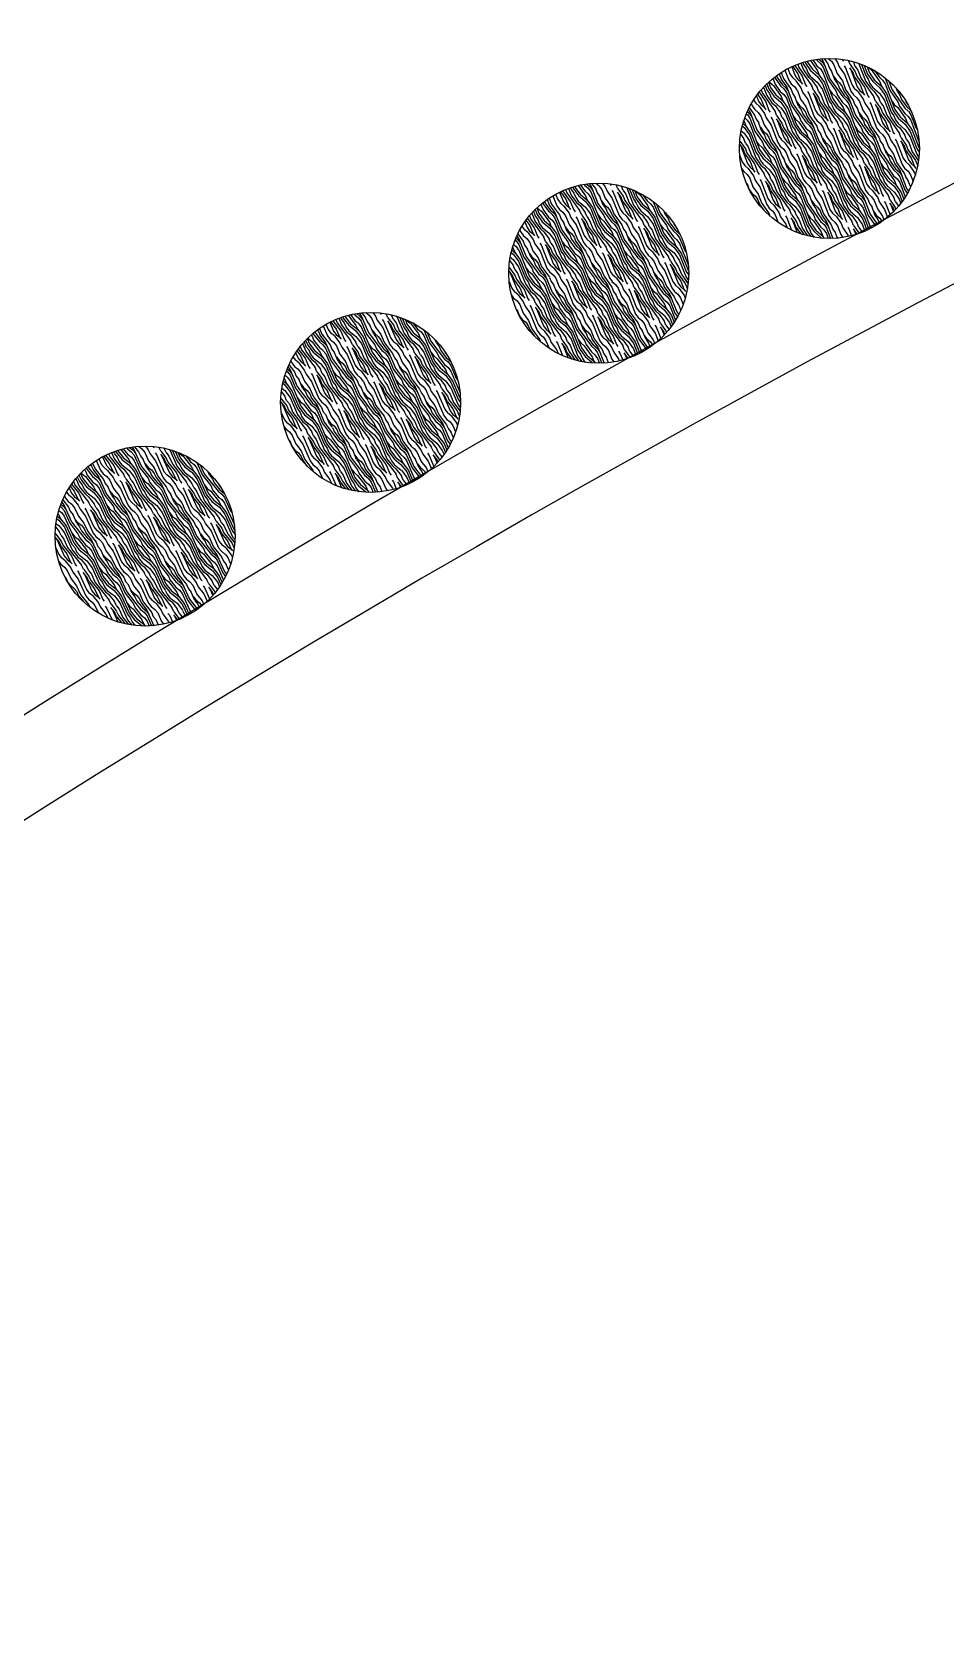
# Model space of a CAD drawing. Extents: x 5924 to 15219, y 2637 to 8140.
# Drawn here: x 7264.1 to 7366.4, y 7825.7 to 8005.5 of the extents above; entities that cross this region are included whole.
import ezdxf

# ---------------------------------------------------------------- set-up
doc = ezdxf.new("R2010")
doc.units = 0
doc.header["$LTSCALE"] = 35
doc.layers.add('HACHURA', color=13, linetype='CONTINUOUS')
doc.layers.add('MOBIL', color=7, linetype='CONTINUOUS')

msp = doc.modelspace()

# ---------------------------------------------------------------- hatches: boundary and pattern name
at = {"layer": 'HACHURA'}
h = msp.add_hatch(dxfattribs=at)
h.set_pattern_fill('MADEIRA', color=256, scale=5, angle=-55.05618, style=0)
h.set_pattern_definition([(304.94382, (-2026.186, 9449.6766), (4.0985703, 2.8638648), [1, -1.5, 0.5, -2]), (304.94382, (-2024.0787, 9446.879), (4.0985703, 2.8638648), [1, -4]), (304.94382, (-2024.16, 9447.4323), (4.0985703, 2.8638648), [0.5, -4.5]), (304.94382, (-2025.633, 9449.758), (4.0985703, 2.8638648), [0.25, -3.5, 0.25, -1]), (304.94382, (-2024.4256, 9448.467), (4.0985703, 2.8638648), [1, -1.5, 0.25, -2.25]), (304.94382, (-2025.039, 9449.563), (4.0985703, 2.8638648), [0.75, -4.25]), (304.94382, (-2024.2206, 9448.61), (4.0985703, 2.8638648), [1.5, -3.5]), (304.94382, (-2024.9773, 9449.911), (4.0985703, 2.8638648), [1, -4]), (304.94382, (-2023.7293, 9448.3433), (4.0985703, 2.8638648), [2.5, -2.5]), (304.94382, (-2024.3836, 9449.716), (4.0985703, 2.8638648), [0.5, -1.5, 1, -2]), (304.94382, (-2022.2764, 9446.9187), (4.0985703, 2.8638648), [1, -4]), (304.94382, (-2022.7467, 9447.81), (4.0985703, 2.8638648), [0.5, -4.5]), (304.94382, (-2023.217, 9448.7013), (4.0985703, 2.8638648), [0.5, -4.5]), (304.94382, (-2024.5465, 9450.822), (4.0985703, 2.8638648), [1, -4]), (304.94382, (-2023.012, 9448.8445), (4.0985703, 2.8638648), [1, -4]), (304.94382, (-2022.807, 9448.9877), (4.0985703, 2.8638648), [1, -1, 1, -2]), (304.94382, (-2023.175, 9449.9506), (4.0985703, 2.8638648), [0.5, -2.5, 1, -1]), (304.94382, (-2022.5, 9449.2025), (4.0985703, 2.8638648), [1.5, -3.5]), (304.94382, (-2022.295, 9449.3457), (4.0985703, 2.8638648), [1, -4]), (304.94382, (-2023.338, 9451.0567), (4.0985703, 2.8638648), [1.5, -2, 0.5, -1]), (304.94382, (-2023.133, 9451.2), (4.0985703, 2.8638648), [2.5, -2.5]), (304.94382, (-2021.312, 9448.8123), (4.0985703, 2.8638648), [0.5, -4.5]), (304.94382, (-2022.069, 9450.1135), (4.0985703, 2.8638648), [1, -4]), (304.94382, (-2022.539, 9451.005), (4.0985703, 2.8638648), [0.5, -2, 0.5, -2]), (304.94382, (-2022.723, 9451.4863), (4.0985703, 2.8638648), [0.5, -1.5, 1, -2]), (304.94382, (-2022.048, 9450.738), (4.0985703, 2.8638648), [0.5, -2.5, 0.5, -1.5]), (304.94382, (-2021.3726, 9449.99), (4.0985703, 2.8638648), [1.5, -3.5]), (304.94382, (-2022.3133, 9451.7727), (4.0985703, 2.8638648), [1, -4]), (304.94382, (-2020.779, 9449.795), (4.0985703, 2.8638648), [0.5, -4.5]), (304.94382, (-2020.1036, 9449.047), (4.0985703, 2.8638648), [0.5, -4.5]), (318.980064, (-2023.8738, 9447.0224), (2.86386482, -4.09857027), [0.515, -20.1005276]), (318.980064, (-2022.6652, 9447.257), (2.86386482, -4.09857027), [0.515, -20.1005276]), (318.980064, (-2020.4925, 9449.3851), (2.86386482, -4.09857027), [0.515, -20.1005276]), (318.980064, (-2022.8886, 9449.5407), (2.86386482, -4.09857027), [0.515, -20.1005276]), (318.980064, (-2021.701, 9449.1506), (2.86386482, -4.09857027), [0.515, -20.1005276]), (318.980064, (-2021.722, 9448.526), (2.86386482, -4.09857027), [0.515, -20.1005276]), (318.980064, (-2022.4367, 9451.0764), (2.86386482, -4.09857027), [0.515, -20.1005276]), (318.980064, (-2021.4961, 9449.2938), (2.86386482, -4.09857027), [0.515, -20.1005276]), (318.980064, (-2022.4603, 9447.4001), (2.86386482, -4.09857027), [1.03, -19.5855276]), (318.980064, (-2022.4393, 9448.0248), (2.86386482, -4.09857027), [1.03, -19.5855276]), (318.980064, (-2022.2344, 9448.168), (2.86386482, -4.09857027), [1.03, -19.5855276]), (110.907577, (-2024.4256, 9448.4668), (-2.86386482, 4.09857027), [0.515, -1.03, 0.515, -18.5555276]), (110.907577, (-2024.3836, 9449.7161), (-2.86386482, 4.09857027), [0.515, -20.1005276]), (110.907577, (-2022.5392, 9451.0048), (-2.86386482, 4.09857027), [1.03, -19.5855276]), (138.980064, (-2024.0787, 9446.8792), (-2.86386482, 4.09857027), [0.515, -20.1005276]), (290.907577, (-2023.506, 9446.0595), (2.86386482, -4.09857027), [0.515, -20.1005276]), (290.907577, (-2022.9306, 9448.2914), (2.86386482, -4.09857027), [0.515, -20.1005276]), (290.907577, (-2021.6406, 9447.9729), (2.86386482, -4.09857027), [0.515, -20.1005276]), (290.907577, (-2022.4787, 9449.8271), (2.86386482, -4.09857027), [0.515, -20.1005276]), (290.907577, (-2022.2528, 9450.595), (2.86386482, -4.09857027), [0.515, -20.1005276]), (290.907577, (-2021.7615, 9450.3283), (2.86386482, -4.09857027), [0.515, -20.1005276]), (290.907577, (-2022.4787, 9449.8271), (2.86386482, -4.09857027), [0.515, -20.1005276]), (290.907577, (-2021.0048, 9449.0271), (2.86386482, -4.09857027), [2.06, -18.5555276]), (290.907577, (-2025.4897, 9449.5532), (2.86386482, -4.09857027), [2.06, -18.5555276]), (290.907577, (-2024.8959, 9449.3581), (2.86386482, -4.09857027), [2.06, -18.5555276]), (290.907577, (-2024.4046, 9449.0914), (2.86386482, -4.09857027), [0.515, -1.03, 1.03, -18.0405276]), (290.907577, (-2024.0972, 9449.3062), (2.86386482, -4.09857027), [1.03, -1.03, 1.03, -17.5255276]), (290.907577, (-2023.9737, 9450.0025), (2.86386482, -4.09857027), [2.06, -18.5555276]), (290.907577, (-2023.9527, 9450.6271), (2.86386482, -4.09857027), [2.06, -18.5555276]), (290.907577, (-2023.7478, 9450.7703), (2.86386482, -4.09857027), [2.06, -18.5555276]), (290.907577, (-2020.5135, 9448.7605), (2.86386482, -4.09857027), [0.515, -20.1005276]), (290.907588, (-2019.8172, 9448.637), (2.8638656, -4.09856972), [1.03, -19.5855276]), (290.907588, (-2021.7405, 9450.953), (2.8638656, -4.09856972), [1.03, -19.5855276]), (290.907578, (-2025.6131, 9448.8569), (2.86386489, -4.09857022), [2.06, -18.5555276]), (290.907578, (-2021.0258, 9448.4025), (2.86386489, -4.09857022), [1.545, -19.0705276]), (290.907578, (-2021.0468, 9447.7778), (2.86386489, -4.09857022), [3.09, -17.5255276])])
h.paths.add_polyline_path([(7347.571, 8000.687), (7359.115, 7984.166, 1)])
h.paths.add_polyline_path([(7359.115, 7984.166), (7347.571, 8000.687, 1)])
h = msp.add_hatch(dxfattribs=at)
h.set_pattern_fill('MADEIRA', color=256, scale=5, angle=-53.93258, style=0)
h.set_pattern_definition([(306.067416, (-2078.782, 9251.5094), (4.0416242, 2.9436838), [1, -1.5, 0.5, -2]), (306.067416, (-2076.62, 9248.754), (4.0416242, 2.9436838), [1, -4]), (306.067416, (-2076.7124, 9249.305), (4.0416242, 2.9436838), [0.5, -4.5]), (306.067416, (-2078.2304, 9251.6017), (4.0416242, 2.9436838), [0.25, -3.5, 0.25, -1]), (306.067416, (-2076.998, 9250.3343), (4.0416242, 2.9436838), [1, -1.5, 0.25, -2.25]), (306.067416, (-2077.633, 9251.4183), (4.0416242, 2.9436838), [0.75, -4.25]), (306.067416, (-2076.796, 9250.4815), (4.0416242, 2.9436838), [1.5, -3.5]), (306.067416, (-2077.578, 9251.7676), (4.0416242, 2.9436838), [1, -4]), (306.067416, (-2076.2995, 9250.2245), (4.0416242, 2.9436838), [2.5, -2.5]), (306.067416, (-2076.9806, 9251.584), (4.0416242, 2.9436838), [0.5, -1.5, 1, -2]), (306.067416, (-2074.819, 9248.8286), (4.0416242, 2.9436838), [1, -4]), (306.067416, (-2075.3066, 9249.7106), (4.0416242, 2.9436838), [0.5, -4.5]), (306.067416, (-2075.7943, 9250.5925), (4.0416242, 2.9436838), [0.5, -4.5]), (306.067416, (-2077.165, 9252.687), (4.0416242, 2.9436838), [1, -4]), (306.067416, (-2075.592, 9250.7397), (4.0416242, 2.9436838), [1, -4]), (306.067416, (-2075.39, 9250.887), (4.0416242, 2.9436838), [1, -1, 1, -2]), (306.067416, (-2075.777, 9251.8423), (4.0416242, 2.9436838), [0.5, -2.5, 1, -1]), (306.067416, (-2075.087, 9251.1076), (4.0416242, 2.9436838), [1.5, -3.5]), (306.067416, (-2074.885, 9251.255), (4.0416242, 2.9436838), [1, -4]), (306.067416, (-2075.9614, 9252.945), (4.0416242, 2.9436838), [1.5, -2, 0.5, -1]), (306.067416, (-2075.7593, 9253.092), (4.0416242, 2.9436838), [2.5, -2.5]), (306.067416, (-2073.892, 9250.741), (4.0416242, 2.9436838), [0.5, -4.5]), (306.067416, (-2074.674, 9252.027), (4.0416242, 2.9436838), [1, -4]), (306.067416, (-2075.162, 9252.909), (4.0416242, 2.9436838), [0.5, -2, 0.5, -2]), (306.067416, (-2075.355, 9253.3866), (4.0416242, 2.9436838), [0.5, -1.5, 1, -2]), (306.067416, (-2074.6654, 9252.652), (4.0416242, 2.9436838), [0.5, -2.5, 0.5, -1.5]), (306.067416, (-2073.9756, 9251.917), (4.0416242, 2.9436838), [1.5, -3.5]), (306.067416, (-2074.951, 9253.681), (4.0416242, 2.9436838), [1, -4]), (306.067416, (-2073.378, 9251.7337), (4.0416242, 2.9436838), [0.5, -4.5]), (306.067416, (-2072.6883, 9250.999), (4.0416242, 2.9436838), [0.5, -4.5]), (320.103659, (-2076.4181, 9248.901), (2.94368378, -4.04162415), [0.515, -20.1005276]), (320.103659, (-2075.2143, 9249.1592), (2.94368378, -4.04162415), [0.515, -20.1005276]), (320.103659, (-2073.0837, 9251.3296), (2.94368378, -4.04162415), [0.515, -20.1005276]), (320.103659, (-2075.4825, 9251.4382), (2.94368378, -4.04162415), [0.515, -20.1005276]), (320.103659, (-2074.2875, 9251.0714), (2.94368378, -4.04162415), [0.515, -20.1005276]), (320.103659, (-2074.2962, 9250.4465), (2.94368378, -4.04162415), [0.515, -20.1005276]), (320.103659, (-2075.0608, 9252.9824), (2.94368378, -4.04162415), [0.515, -20.1005276]), (320.103659, (-2074.0854, 9251.2186), (2.94368378, -4.04162415), [0.515, -20.1005276]), (320.103659, (-2075.0123, 9249.3064), (2.94368378, -4.04162415), [1.03, -19.5855276]), (320.103659, (-2075.0035, 9249.9313), (2.94368378, -4.04162415), [1.03, -19.5855276]), (320.103659, (-2074.8014, 9250.0785), (2.94368378, -4.04162415), [1.03, -19.5855276]), (112.031172, (-2076.9981, 9250.3343), (-2.94368378, 4.04162415), [0.515, -1.03, 0.515, -18.5555276]), (112.031172, (-2076.9806, 9251.5842), (-2.94368378, 4.04162415), [0.515, -20.1005276]), (112.031172, (-2075.1618, 9252.9088), (-2.94368378, 4.04162415), [1.03, -19.5855276]), (140.103659, (-2076.6202, 9248.7539), (-2.94368378, 4.04162415), [0.515, -20.1005276]), (292.031172, (-2076.0314, 9247.9455), (2.94368378, -4.04162415), [0.515, -20.1005276]), (292.031172, (-2075.5, 9250.1883), (2.94368378, -4.04162415), [0.515, -20.1005276]), (292.031172, (-2074.204, 9249.8951), (2.94368378, -4.04162415), [0.515, -20.1005276]), (292.031172, (-2075.0783, 9251.7326), (2.94368378, -4.04162415), [0.515, -20.1005276]), (292.031172, (-2074.8675, 9252.5047), (2.94368378, -4.04162415), [0.515, -20.1005276]), (292.031172, (-2074.371, 9252.2477), (2.94368378, -4.04162415), [0.515, -20.1005276]), (292.031172, (-2075.0783, 9251.7326), (2.94368378, -4.04162415), [0.515, -20.1005276]), (292.031172, (-2073.589, 9250.9616), (2.94368378, -4.04162415), [2.06, -18.5555276]), (292.031172, (-2078.0832, 9251.3996), (2.94368378, -4.04162415), [2.06, -18.5555276]), (292.031172, (-2077.4858, 9251.2162), (2.94368378, -4.04162415), [2.06, -18.5555276]), (292.031172, (-2076.9893, 9250.9592), (2.94368378, -4.04162415), [0.515, -1.03, 1.03, -18.0405276]), (292.031172, (-2076.6862, 9251.18), (2.94368378, -4.04162415), [1.03, -1.03, 1.03, -17.5255276]), (292.031172, (-2076.5764, 9251.8785), (2.94368378, -4.04162415), [2.06, -18.5555276]), (292.031172, (-2076.5676, 9252.5035), (2.94368378, -4.04162415), [2.06, -18.5555276]), (292.031172, (-2076.3656, 9252.6507), (2.94368378, -4.04162415), [2.06, -18.5555276]), (292.031172, (-2073.0925, 9250.7046), (2.94368378, -4.04162415), [0.515, -20.1005276]), (292.031183, (-2072.394, 9250.5948), (2.94368456, -4.04162359), [1.03, -19.5855276]), (292.031183, (-2074.3623, 9252.8726), (2.94368456, -4.04162359), [1.03, -19.5855276]), (292.031173, (-2078.193, 9250.7011), (2.94368385, -4.0416241), [2.06, -18.5555276]), (292.031173, (-2073.5977, 9250.3367), (2.94368385, -4.0416241), [1.545, -19.0705276]), (292.031173, (-2073.6064, 9249.7117), (2.94368385, -4.0416241), [3.09, -17.5255276])])
h.paths.add_polyline_path([(7321.586, 7986.61), (7333.452, 7970.318, 1)])
h.paths.add_polyline_path([(7333.452, 7970.318), (7321.586, 7986.61, 1)])
h = msp.add_hatch(dxfattribs=at)
h.set_pattern_fill('MADEIRA', color=256, scale=5, angle=-52.80899, style=0)
h.set_pattern_definition([(307.19101, (-2127.4816, 9052.349), (3.9831238, 3.0223707), [1, -1.5, 0.5, -2]), (307.19101, (-2125.2664, 9049.6363), (3.9831238, 3.0223707), [1, -4]), (307.19101, (-2125.3695, 9050.1857), (3.9831238, 3.0223707), [0.5, -4.5]), (307.19101, (-2126.932, 9052.452), (3.9831238, 3.0223707), [0.25, -3.5, 0.25, -1]), (307.19101, (-2125.675, 9051.209), (3.9831238, 3.0223707), [1, -1.5, 0.25, -2.25]), (307.19101, (-2126.331, 9052.2803), (3.9831238, 3.0223707), [0.75, -4.25]), (307.19101, (-2125.476, 9051.36), (3.9831238, 3.0223707), [1.5, -3.5]), (307.19101, (-2126.283, 9052.6306), (3.9831238, 3.0223707), [1, -4]), (307.19101, (-2124.9747, 9051.113), (3.9831238, 3.0223707), [2.5, -2.5]), (307.19101, (-2125.682, 9052.459), (3.9831238, 3.0223707), [0.5, -1.5, 1, -2]), (307.19101, (-2123.467, 9049.7464), (3.9831238, 3.0223707), [1, -4]), (307.19101, (-2123.972, 9050.6185), (3.9831238, 3.0223707), [0.5, -4.5]), (307.19101, (-2124.477, 9051.4907), (3.9831238, 3.0223707), [0.5, -4.5]), (307.19101, (-2125.8884, 9053.558), (3.9831238, 3.0223707), [1, -4]), (307.19101, (-2124.2776, 9051.642), (3.9831238, 3.0223707), [1, -4]), (307.19101, (-2124.0785, 9051.793), (3.9831238, 3.0223707), [1, -1, 1, -2]), (307.19101, (-2124.484, 9052.7407), (3.9831238, 3.0223707), [0.5, -2.5, 1, -1]), (307.19101, (-2123.7797, 9052.0196), (3.9831238, 3.0223707), [1.5, -3.5]), (307.19101, (-2123.5806, 9052.171), (3.9831238, 3.0223707), [1, -4]), (307.19101, (-2124.69, 9053.8396), (3.9831238, 3.0223707), [1.5, -2, 0.5, -1]), (307.19101, (-2124.491, 9053.9907), (3.9831238, 3.0223707), [2.5, -2.5]), (307.19101, (-2122.578, 9051.6764), (3.9831238, 3.0223707), [0.5, -4.5]), (307.19101, (-2123.385, 9052.947), (3.9831238, 3.0223707), [1, -4]), (307.19101, (-2123.89, 9053.819), (3.9831238, 3.0223707), [0.5, -2, 0.5, -2]), (307.19101, (-2124.0925, 9054.293), (3.9831238, 3.0223707), [0.5, -1.5, 1, -2]), (307.19101, (-2123.3884, 9053.572), (3.9831238, 3.0223707), [0.5, -2.5, 0.5, -1.5]), (307.19101, (-2122.6844, 9052.851), (3.9831238, 3.0223707), [1.5, -3.5]), (307.19101, (-2123.694, 9054.595), (3.9831238, 3.0223707), [1, -4]), (307.19101, (-2122.0834, 9052.679), (3.9831238, 3.0223707), [0.5, -4.5]), (307.19101, (-2121.3794, 9051.958), (3.9831238, 3.0223707), [0.5, -4.5]), (321.227255, (-2125.0673, 9049.7874), (3.02237072, -3.9831238), [0.515, -20.1005276]), (321.227255, (-2123.8688, 9050.0691), (3.02237072, -3.9831238), [0.515, -20.1005276]), (321.227255, (-2121.7812, 9052.2808), (3.02237072, -3.9831238), [0.515, -20.1005276]), (321.227255, (-2124.1816, 9052.3424), (3.02237072, -3.9831238), [0.515, -20.1005276]), (321.227255, (-2122.9796, 9051.9991), (3.02237072, -3.9831238), [0.515, -20.1005276]), (321.227255, (-2122.9761, 9051.3741), (3.02237072, -3.9831238), [0.515, -20.1005276]), (321.227255, (-2123.7903, 9053.8946), (3.02237072, -3.9831238), [0.515, -20.1005276]), (321.227255, (-2122.7805, 9052.1502), (3.02237072, -3.9831238), [0.515, -20.1005276]), (321.227255, (-2123.6697, 9050.2202), (3.02237072, -3.9831238), [1.03, -19.5855276]), (321.227255, (-2123.6732, 9050.8452), (3.02237072, -3.9831238), [1.03, -19.5855276]), (321.227255, (-2123.474, 9050.9963), (3.02237072, -3.9831238), [1.03, -19.5855276]), (113.154768, (-2125.6752, 9051.209), (-3.02237073, 3.9831238), [0.515, -1.03, 0.515, -18.5555276]), (113.154768, (-2125.6822, 9052.459), (-3.02237073, 3.9831238), [0.515, -20.1005276]), (113.154768, (-2123.8898, 9053.819), (-3.02237073, 3.9831238), [1.03, -19.5855276]), (141.227255, (-2125.2664, 9049.6363), (-3.02237072, 3.9831238), [0.515, -20.1005276]), (293.154768, (-2124.6619, 9048.8396), (3.02237073, -3.9831238), [0.515, -20.1005276]), (293.154768, (-2124.1746, 9051.0924), (3.02237073, -3.9831238), [0.515, -20.1005276]), (293.154768, (-2122.873, 9050.8247), (3.02237073, -3.9831238), [0.515, -20.1005276]), (293.154768, (-2123.7832, 9052.6446), (3.02237073, -3.9831238), [0.515, -20.1005276]), (293.154768, (-2123.5876, 9053.4207), (3.02237073, -3.9831238), [0.515, -20.1005276]), (293.154768, (-2123.0862, 9053.1735), (3.02237073, -3.9831238), [0.515, -20.1005276]), (293.154768, (-2123.7832, 9052.6446), (3.02237073, -3.9831238), [0.515, -20.1005276]), (293.154768, (-2122.2791, 9051.903), (3.02237073, -3.9831238), [2.06, -18.5555276]), (293.154768, (-2126.7811, 9052.2528), (3.02237073, -3.9831238), [2.06, -18.5555276]), (293.154768, (-2126.1801, 9052.0812), (3.02237073, -3.9831238), [2.06, -18.5555276]), (293.154768, (-2125.6787, 9051.834), (3.02237073, -3.9831238), [0.515, -1.03, 1.03, -18.0405276]), (293.154768, (-2125.38, 9052.0607), (3.02237073, -3.9831238), [1.03, -1.03, 1.03, -17.5255276]), (293.154768, (-2125.2839, 9052.7612), (3.02237073, -3.9831238), [2.06, -18.5555276]), (293.154768, (-2125.2874, 9053.3862), (3.02237073, -3.9831238), [2.06, -18.5555276]), (293.154768, (-2125.0883, 9053.5373), (3.02237073, -3.9831238), [2.06, -18.5555276]), (293.154768, (-2121.7777, 9051.6559), (3.02237073, -3.9831238), [0.515, -20.1005276]), (293.154779, (-2121.0771, 9051.5598), (3.02237149, -3.98312322), [1.03, -19.5855276]), (293.154779, (-2123.0897, 9053.7985), (3.02237149, -3.98312322), [1.03, -19.5855276]), (293.154769, (-2126.8772, 9051.5523), (3.0223708, -3.98312375), [2.06, -18.5555276]), (293.154769, (-2122.2756, 9051.278), (3.0223708, -3.98312375), [1.545, -19.0705276]), (293.154769, (-2122.2721, 9050.6531), (3.0223708, -3.98312375), [3.09, -17.5255276])])
h.paths.add_polyline_path([(7295.883, 7972.026), (7308.066, 7955.97, 1)])
h.paths.add_polyline_path([(7308.066, 7955.97), (7295.883, 7972.026, 1)])
h = msp.add_hatch(dxfattribs=at)
h.set_pattern_fill('MADEIRA', color=256, scale=5, angle=-51.68539, style=0)
h.set_pattern_definition([(308.314607, (-2172.267, 8852.2717), (3.9230917, 3.0998954), [1, -1.5, 0.5, -2]), (308.314607, (-2169.999, 8849.603), (3.9230917, 3.0998954), [1, -4]), (308.314607, (-2170.1126, 8850.1504), (3.9230917, 3.0998954), [0.5, -4.5]), (308.314607, (-2171.7195, 8852.3856), (3.9230917, 3.0998954), [0.25, -3.5, 0.25, -1]), (308.314607, (-2170.4384, 8851.1675), (3.9230917, 3.0998954), [1, -1.5, 0.25, -2.25]), (308.314607, (-2171.1153, 8852.2257), (3.9230917, 3.0998954), [0.75, -4.25]), (308.314607, (-2170.242, 8851.3225), (3.9230917, 3.0998954), [1.5, -3.5]), (308.314607, (-2171.074, 8852.577), (3.9230917, 3.0998954), [1, -4]), (308.314607, (-2169.736, 8851.085), (3.9230917, 3.0998954), [2.5, -2.5]), (308.314607, (-2170.47, 8852.417), (3.9230917, 3.0998954), [0.5, -1.5, 1, -2]), (308.314607, (-2168.202, 8849.7484), (3.9230917, 3.0998954), [1, -4]), (308.314607, (-2168.724, 8850.6105), (3.9230917, 3.0998954), [0.5, -4.5]), (308.314607, (-2169.2457, 8851.4726), (3.9230917, 3.0998954), [0.5, -4.5]), (308.314607, (-2170.6975, 8853.5117), (3.9230917, 3.0998954), [1, -4]), (308.314607, (-2169.0495, 8851.6276), (3.9230917, 3.0998954), [1, -4]), (308.314607, (-2168.8534, 8851.7826), (3.9230917, 3.0998954), [1, -1, 1, -2]), (308.314607, (-2169.277, 8852.722), (3.9230917, 3.0998954), [0.5, -2.5, 1, -1]), (308.314607, (-2168.559, 8852.015), (3.9230917, 3.0998954), [1.5, -3.5]), (308.314607, (-2168.363, 8852.17), (3.9230917, 3.0998954), [1, -4]), (308.314607, (-2169.505, 8853.817), (3.9230917, 3.0998954), [1.5, -2, 0.5, -1]), (308.314607, (-2169.3087, 8853.972), (3.9230917, 3.0998954), [2.5, -2.5]), (308.314607, (-2167.3507, 8851.6955), (3.9230917, 3.0998954), [0.5, -4.5]), (308.314607, (-2168.1826, 8852.95), (3.9230917, 3.0998954), [1, -4]), (308.314607, (-2168.7045, 8853.812), (3.9230917, 3.0998954), [0.5, -2, 0.5, -2]), (308.314607, (-2168.9164, 8854.282), (3.9230917, 3.0998954), [0.5, -1.5, 1, -2]), (308.314607, (-2168.1983, 8853.5747), (3.9230917, 3.0998954), [0.5, -2.5, 0.5, -1.5]), (308.314607, (-2167.4803, 8852.8676), (3.9230917, 3.0998954), [1.5, -3.5]), (308.314607, (-2168.524, 8854.592), (3.9230917, 3.0998954), [1, -4]), (308.314607, (-2166.876, 8852.708), (3.9230917, 3.0998954), [0.5, -4.5]), (308.314607, (-2166.158, 8852.0007), (3.9230917, 3.0998954), [0.5, -4.5]), (322.35085, (-2169.8026, 8849.758), (3.0998954, -3.9230917), [0.515, -20.1005276]), (322.35085, (-2168.6099, 8850.0632), (3.0998954, -3.9230917), [0.515, -20.1005276]), (322.35085, (-2166.5661, 8852.3155), (3.0998954, -3.9230917), [0.515, -20.1005276]), (322.35085, (-2168.9672, 8852.3299), (3.0998954, -3.9230917), [0.515, -20.1005276]), (322.35085, (-2167.7588, 8852.0103), (3.0998954, -3.9230917), [0.515, -20.1005276]), (322.35085, (-2167.743, 8851.3855), (3.0998954, -3.9230917), [0.515, -20.1005276]), (322.35085, (-2168.6064, 8853.8895), (3.0998954, -3.9230917), [0.515, -20.1005276]), (322.35085, (-2167.5626, 8852.1653), (3.0998954, -3.9230917), [0.515, -20.1005276]), (322.35085, (-2168.4138, 8850.2182), (3.0998954, -3.9230917), [1.03, -19.5855276]), (322.35085, (-2168.4295, 8850.843), (3.0998954, -3.9230917), [1.03, -19.5855276]), (322.35085, (-2168.2334, 8850.998), (3.0998954, -3.9230917), [1.03, -19.5855276]), (114.278363, (-2170.4384, 8851.1675), (-3.0998954, 3.9230917), [0.515, -1.03, 0.515, -18.5555276]), (114.278363, (-2170.4699, 8852.4171), (-3.0998954, 3.9230917), [0.515, -20.1005276]), (114.278363, (-2168.7045, 8853.812), (-3.0998954, 3.9230917), [1.03, -19.5855276]), (142.35085, (-2169.9988, 8849.603), (-3.0998954, 3.9230917), [0.515, -20.1005276]), (294.278363, (-2169.3788, 8848.8184), (3.0998954, -3.9230917), [0.515, -20.1005276]), (294.278363, (-2168.9357, 8851.0803), (3.0998954, -3.9230917), [0.515, -20.1005276]), (294.278363, (-2167.6292, 8850.8382), (3.0998954, -3.9230917), [0.515, -20.1005276]), (294.278363, (-2168.5749, 8852.6399), (3.0998954, -3.9230917), [0.515, -20.1005276]), (294.278363, (-2168.3945, 8853.4197), (3.0998954, -3.9230917), [0.515, -20.1005276]), (294.278363, (-2167.8883, 8853.1824), (3.0998954, -3.9230917), [0.515, -20.1005276]), (294.278363, (-2168.5749, 8852.6399), (3.0998954, -3.9230917), [0.515, -20.1005276]), (294.278363, (-2167.0565, 8851.928), (3.0998954, -3.9230917), [2.06, -18.5555276]), (294.278363, (-2171.5645, 8852.1894), (3.0998954, -3.9230917), [2.06, -18.5555276]), (294.278363, (-2170.9603, 8852.0296), (3.0998954, -3.9230917), [2.06, -18.5555276]), (294.278363, (-2170.4541, 8851.7923), (3.0998954, -3.9230917), [0.515, -1.03, 1.03, -18.0405276]), (294.278363, (-2170.1599, 8852.0248), (3.0998954, -3.9230917), [1.03, -1.03, 1.03, -17.5255276]), (294.278363, (-2170.0776, 8852.7271), (3.0998954, -3.9230917), [2.06, -18.5555276]), (294.278363, (-2170.0933, 8853.3519), (3.0998954, -3.9230917), [2.06, -18.5555276]), (294.278363, (-2169.8972, 8853.5069), (3.0998954, -3.9230917), [2.06, -18.5555276]), (294.278363, (-2166.5503, 8851.6907), (3.0998954, -3.9230917), [0.515, -20.1005276]), (294.278374, (-2165.848, 8851.6083), (3.09989615, -3.92309111), [1.03, -19.5855276]), (294.278374, (-2167.9041, 8853.8072), (3.09989615, -3.92309111), [1.03, -19.5855276]), (294.278364, (-2171.6468, 8851.4871), (3.09989546, -3.92309165), [2.06, -18.5555276]), (294.278364, (-2167.0407, 8851.3032), (3.09989546, -3.92309165), [1.545, -19.0705276]), (294.278364, (-2167.025, 8850.6784), (3.09989546, -3.92309165), [3.09, -17.5255276])])
h.paths.add_polyline_path([(7270.47, 7956.941), (7282.965, 7941.127, 1)])
h.paths.add_polyline_path([(7282.965, 7941.127), (7270.47, 7956.941, 1)])

# ---------------------------------------------------------------- linework, layer by layer
for centre in [(7353.343, 7992.426), (7327.519, 7978.464), (7301.974, 7963.998), (7276.718, 7949.034)]:
    msp.add_circle(centre, 10.077, dxfattribs=at)
at = {"layer": 'MOBIL'}
for radius, end in [(1487.016, 172.845002), (1477.016, 172.796303)]:
    msp.add_arc((8052.383, 6668.644), radius, 102.503776, end, dxfattribs=at)

doc.saveas('drawing.dxf')
